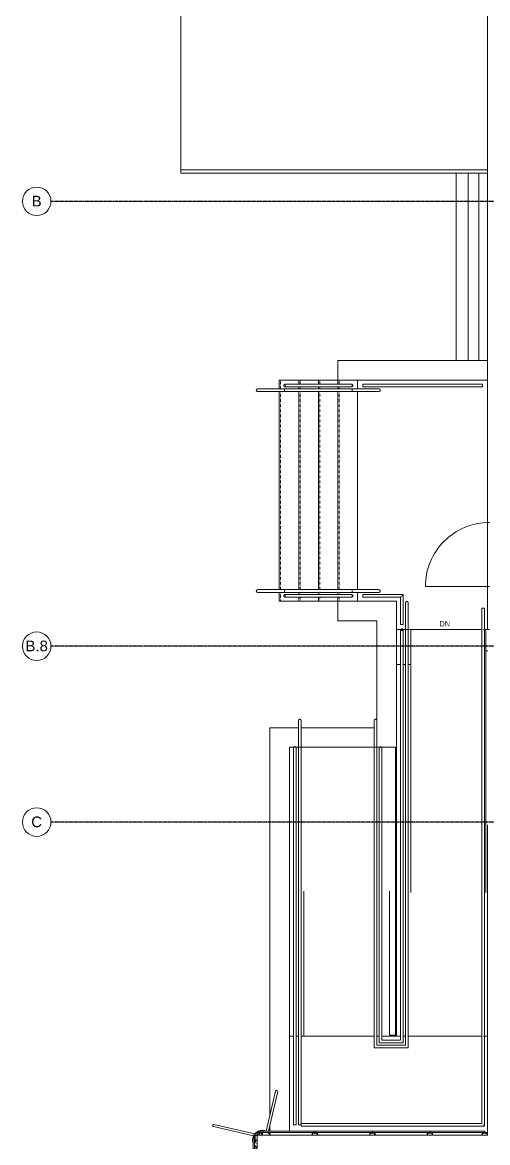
# Model space of a CAD drawing. Header units: inches. Extents: x -4093 to -1777, y 9773 to 12264.
# Drawn here: x -4093 to -3832, y 11008 to 11636 of the extents above; entities that cross this region are included whole.
import ezdxf

# ---------------------------------------------------------------- set-up
doc = ezdxf.new("R2010")
doc.units = ezdxf.units.IN
doc.header["$MEASUREMENT"] = 0
doc.linetypes.add('Grid Line 1_2_', pattern=[0.875, 0.5, -0.125, 0.125, -0.125])
doc.linetypes.add('Overhead 1_16_', pattern=[0.101562, 0.0625, -0.039062])
for name, color, linetype, lineweight in [('0-1', 7, 'Continuous', 5), ('0-2', 7, 'Continuous', 9), ('0-3', 165, 'Continuous', 5), ('A-DOOR-4', 31, 'Continuous', 9), ('A-FLOR-1', 7, 'Continuous', 9), ('A-FLOR-2', 192, 'Continuous', 9), ('A-FLOR-HRAL', 11, 'Continuous', 9), ('A-FLOR-LEVL', 51, 'Continuous', 9), ('A-FLOR-LEVL-TEXT', 2, 'Continuous', 9), ('A-GLAZ-CURT', 52, 'Continuous', 9), ('A-GLAZ-CWMG', 51, 'Continuous', 9), ('A-WALL-1', 7, 'Continuous', 9), ('S-BEAM-1', 7, 'Continuous', 9), ('S-FNDN-1', 7, 'Continuous', 9), ('S-FNDN-2', 32, 'Continuous', 9), ('S-GRID-1', 1, 'Grid Line 1_2_', 30), ('S-GRID-IDEN', 1, 'Continuous', 9), ('S-GRID-IDEN-1', 147, 'Continuous', 9), ('S-STRS', 31, 'Continuous', 9), ('S-STRS-3', 31, 'Overhead 1_16_', 9)]:
    doc.layers.add(name, color=color, linetype=linetype, lineweight=lineweight)
doc.styles.add('Arial', font='arial.ttf', dxfattribs={"height": 3})
doc.styles.add('Arial_1', font='arial.ttf', dxfattribs={"height": 6})

# ---------------------------------------------------------------- blocks, each defined once
blk = doc.blocks.new('316600 - Special Foundations - Diamond Pier - Generic - 316600 - Special Foundations - Diamond Pier - Generic-V121-BACKGROUND - 1ST FLOOR')
at = {"layer": 'S-FNDN-1'}
for p, q in [((7.46, 27.36), (2.26, 4.87)), ((3.55, 4.87), (8.68, 27.08)), ((-27.36, 7.46), (-4.87, 2.26)), ((-4.15, 3.38), (-27.08, 8.68)), ((-1.54, 3.8), (-1.77, 2.8)), ((-1.42, 4.32), (-1.47, 4.12)), ((-0.47, 2.87), (-0.26, 3.8)), ((-4.27, -1.43), (-2.8, -1.77)), ((-3.39, -4.19), (-4.27, -8)), ((-2.86, -0.48), (-3.27, -0.38)), ((-5.02, -11.25), (-8.68, -27.08)), ((-4.27, -13.55), (-2.77, -7.06)), ((-7.46, -27.36), (-5.02, -16.79))]:
    blk.add_line(p, q, dxfattribs=at)
for radius, start, end in [(5.41, 166.9807, 201.33552), (5.41, 65.04223, 166.9807), (5.21, 166.9807, 193.41132), (5.21, 69.31181, 166.9807), (5.21, 30.46508, 52.25496), (5.41, 29.27295, 49.94149), (5.21, 214.7051, 237.5864), (5.41, 217.61723, 238.86534)]:
    blk.add_arc((0, 0), radius, start, end, dxfattribs=at)
for centre, major_axis, start_param, end_param in [((8.07, 27.22), (-0.609, 0.141), 4.712389, 6.283185), ((8.07, 27.22), (-0.609, 0.141), 3.141593, 4.712389), ((-27.22, 8.07), (0.141, 0.609), 1.570796, 3.141593), ((-27.22, 8.07), (0.141, 0.609), 0, 1.570796), ((-0.81, 4.18), (-0.609, 0.141), 5.724761, 6.698069), ((-0.81, 4.18), (-0.609, 0.141), 1.18371, 1.570796), ((-0.81, 4.18), (-0.609, 0.141), 1.570796, 2.547178), ((-4.18, -0.81), (0.141, 0.609), 3.242164, 4.712389), ((-4.18, -0.81), (0.141, 0.609), 4.712389, 5.668597), ((-8.07, -27.22), (-0.609, 0.141), 0, 1.570796), ((-8.07, -27.22), (-0.609, 0.141), 1.570796, 3.141593)]:
    blk.add_ellipse(centre, major_axis=major_axis, ratio=0.764544, start_param=start_param, end_param=end_param, dxfattribs=at)
blk = doc.blocks.new('L-Angle - GALV_ ANGLE - T_B_D_-1693364-BACKGROUND - 1ST FLOOR')
at = {"layer": 'S-BEAM-1'}
for p, q in [((-3883.82, 11217.52), (-3883.32, 11217.52)), ((-3887.32, 11148.43), (-3887.32, 11067.77)), ((-3883.32, 11067.77), (-3887.32, 11067.77)), ((-3887.07, 11067.75), (-3883.82, 11067.75)), ((-3883.57, 11067.73), (-3883.57, 11067.46))]:
    blk.add_line(p, q, dxfattribs=at)
for centre, start_param, end_param in [((-3887.07, 11067.77), 3.141593, 4.712389), ((-3883.82, 11067.73), 0, 1.570796), ((-3883.32, 11067.46), 3.141593, 4.712389)]:
    blk.add_ellipse(centre, major_axis=(0.25, 0), ratio=0.081776, start_param=start_param, end_param=end_param, dxfattribs=at)
blk = doc.blocks.new('Grid - Grid Head - Circle-1738874-BACKGROUND - 1ST FLOOR')
at = {"layer": 'S-GRID-IDEN-1'}
for start, end in [(360, 180), (180, 360)]:
    blk.add_arc((0, 0), 0.25, start, end, dxfattribs=at)
blk = doc.blocks.new('CTR - 1st Phase - Structure_rvt-1-BACKGROUND - 1ST FLOOR')
at = {"layer": 'A-FLOR-1'}
for p, q in [((-4004.25, 11552.9), (-4004.25, 11550.99)), ((-4004.25, 11550.99), (-3832.32, 11550.99))]:
    blk.add_line(p, q, dxfattribs=at)
at = {"layer": 'A-WALL-1'}
for p, q in [((-3883.32, 11275.54), (-3883.32, 11295.11)), ((-3875.32, 11295.11), (-3875.32, 11275.54)), ((-3883.32, 11147.8), (-3883.32, 11275.54)), ((-3881.07, 11275.54), (-3883.32, 11275.54)), ((-3878.32, 11275.54), (-3879.57, 11275.54)), ((-3875.32, 11275.54), (-3876.82, 11275.54)), ((-3875.32, 11275.54), (-3875.32, 11147.8)), ((-3943.32, 11067.11), (-3943.32, 11148.43)), ((-3935.32, 11148.43), (-3935.32, 11067.11))]:
    blk.add_line(p, q, dxfattribs=at)
at = {"layer": 'S-BEAM-1'}
for p, q in [((-3832.32, 11426.49), (-3832.07, 11426.49)), ((-3833.32, 11295.11), (-3833.32, 11283.17)), ((-3832.07, 11283.17), (-3833.32, 11283.17)), ((-3833.32, 11283.17), (-3833.32, 11147.8)), ((-3833.32, 11283.17), (-3832.07, 11283.17))]:
    blk.add_line(p, q, dxfattribs=at)
at = {"layer": 'S-FNDN-1'}
for p, q in [((-3916.12, 11445.99), (-3916.12, 11434.99)), ((-3886.12, 11445.99), (-3916.12, 11445.99)), ((-3832.32, 11445.99), (-3886.12, 11445.99)), ((-3916.12, 11310.99), (-3916.12, 11299.99)), ((-3916.12, 11299.99), (-3894.32, 11299.99)), ((-3894.32, 11299.99), (-3894.32, 11243.61)), ((-3894.32, 11242.06), (-3894.32, 11240.11)), ((-3938.32, 11240.11), (-3954.32, 11240.11)), ((-3954.32, 11240.11), (-3954.32, 11032.11)), ((-3924.32, 11240.11), (-3936.82, 11240.11)), ((-3895.82, 11240.11), (-3924.32, 11240.11)), ((-3954.32, 11032.11), (-3954.32, 11022.37)), ((-3954.32, 11016.82), (-3954.32, 11013.86)), ((-3954.32, 11013.11), (-3954.32, 11012.33))]:
    blk.add_line(p, q, dxfattribs=at)
at = {"layer": 'S-GRID-1'}
for p, q in [((-1777.25, 11535.19), (-4076.95, 11535.19)), ((-1777.25, 11285.79), (-4076.95, 11285.79)), ((-1777.25, 11187.19), (-4076.95, 11187.19))]:
    blk.add_line(p, q, dxfattribs=at)
at = {"layer": '0-2'}
for name, p in [('L-Angle - GALV_ ANGLE - T_B_D_-1693364-BACKGROUND - 1ST FLOOR', (0, 0)), ('316600 - Special Foundations - Diamond Pier - Generic - 316600 - Special Foundations - Diamond Pier - Generic-V121-BACKGROUND - 1ST FLOOR', (-3958.55, 11008.99))]:
    blk.add_blockref(name, p, dxfattribs=at)
at = {"layer": '0-3', "xscale": 31.99999999999999, "yscale": 31.99999999999999, "zscale": 31.99999999999999, "rotation": 89.99999999999987}
for p in [(-4084.95, 11535.19), (-4084.95, 11285.79), (-4084.95, 11187.19)]:
    blk.add_blockref('Grid - Grid Head - Circle-1738874-BACKGROUND - 1ST FLOOR', p, dxfattribs=at)
at = {"layer": 'S-GRID-IDEN', "char_height": 6, "attachment_point": 1, "style": 'Arial_1'}
for s, insert, width in [('B', (-4087.75, 11538.32), 6.767), ('B.8', (-4091.25, 11288.92), 15.251), ('C', (-4088, 11190.32), 7.373)]:
    blk.add_mtext(s, dxfattribs=dict(at, insert=insert, width=width))
blk = doc.blocks.new('STOREFRONT DOOR A - ALUM_ STILE W_ GLASS INSET-2790937-BACKGROUND - 1ST FLOOR')
at = {"layer": 'A-DOOR-4'}
blk.add_line((-18, 2), (-18, 38), dxfattribs=at)
blk.add_arc((-18, 2), 36, 0, 90, dxfattribs=at)
blk = doc.blocks.new('Basic Wall _ 3_ XPS - ___-2578961-BACKGROUND - 1ST FLOOR')
at = {"layer": 'S-FNDN-2'}
for p, q in [((-3849.82, 11445.99), (-3849.82, 11550.99)), ((-3843.24, 11445.99), (-3843.24, 11550.99)), ((-3837.27, 11445.99), (-3837.27, 11550.99))]:
    blk.add_line(p, q, dxfattribs=at)
blk = doc.blocks.new('Railing - Railing-2757826-BACKGROUND - 1ST FLOOR')
at = {"layer": 'A-FLOR-HRAL'}
for p, q in [((-3835.12, 11432.74), (-3902.12, 11432.74)), ((-3902.12, 11431.24), (-3902.12, 11432.74)), ((-3902.12, 11431.24), (-3835.12, 11431.24)), ((-3835.12, 11432.74), (-3835.12, 11431.24))]:
    blk.add_line(p, q, dxfattribs=at)
blk = doc.blocks.new('Railing - Railing-2758094-BACKGROUND - 1ST FLOOR')
at = {"layer": 'A-FLOR-HRAL'}
for p, q in [((-3879.57, 11314.74), (-3902.12, 11314.74)), ((-3902.12, 11313.24), (-3902.12, 11314.74)), ((-3902.12, 11313.24), (-3881.07, 11313.24)), ((-3881.07, 11313.24), (-3881.07, 11297.99)), ((-3879.57, 11297.99), (-3879.57, 11314.74)), ((-3879.57, 11297.99), (-3881.07, 11297.99))]:
    blk.add_line(p, q, dxfattribs=at)
blk.add_open_spline([(-3881.07, 11313.24), (-3881.07, 11313.24), (-3881.06, 11313.25), (-3881.02, 11313.29), (-3880.98, 11313.34), (-3880.93, 11313.38), (-3880.89, 11313.43), (-3880.84, 11313.47), (-3880.78, 11313.53), (-3880.71, 11313.6), (-3880.66, 11313.66), (-3880.61, 11313.7), (-3880.56, 11313.75), (-3880.52, 11313.8), (-3880.47, 11313.84), (-3880.42, 11313.89), (-3880.37, 11313.94), (-3880.32, 11313.99), (-3880.27, 11314.04), (-3880.23, 11314.09), (-3880.18, 11314.14), (-3880.13, 11314.18), (-3880.08, 11314.23), (-3880.04, 11314.28), (-3879.99, 11314.32), (-3879.95, 11314.36), (-3879.91, 11314.41), (-3879.85, 11314.46), (-3879.8, 11314.51), (-3879.76, 11314.55), (-3879.72, 11314.6), (-3879.67, 11314.64), (-3879.63, 11314.68), (-3879.59, 11314.73), (-3879.57, 11314.74), (-3879.57, 11314.74)], degree=3, knots=[0, 0, 0, 0, 0.083333, 0.125, 0.166667, 0.208333, 0.229167, 0.25, 0.291667, 0.333333, 0.354167, 0.375, 0.395833, 0.416667, 0.4375, 0.458333, 0.479167, 0.5, 0.520833, 0.541667, 0.5625, 0.583333, 0.604167, 0.625, 0.645833, 0.666667, 0.6875, 0.708333, 0.75, 0.770833, 0.791667, 0.833333, 0.875, 0.916667, 1, 1, 1, 1], dxfattribs=at)
blk = doc.blocks.new('Railing - 1_-2753954-BACKGROUND - 1ST FLOOR')
at = {"layer": 'A-FLOR-HRAL'}
for p, q in [((2, 11), (2, 0)), ((3.5, 0), (3.5, 11)), ((2.75, 0), (2, 0)), ((3.5, 0), (2.75, 0))]:
    blk.add_line(p, q, dxfattribs=at)
at = {"layer": 'A-FLOR-HRAL', "flags": 128}
for points in [[(2, 15), (2, 15.03), (2, 15.06), (2.01, 15.09), (2.01, 15.12), (2.01, 15.15), (2.02, 15.18), (2.03, 15.21), (2.04, 15.24), (2.05, 15.26), (2.06, 15.29), (2.07, 15.32), (2.08, 15.35), (2.1, 15.37), (2.11, 15.4), (2.13, 15.42), (2.15, 15.45), (2.17, 15.47), (2.19, 15.49), (2.21, 15.52), (2.23, 15.54), (2.25, 15.56), (2.27, 15.58), (2.3, 15.6), (2.32, 15.61), (2.34, 15.63), (2.37, 15.65), (2.4, 15.66), (2.42, 15.68), (2.45, 15.69), (2.48, 15.7), (2.51, 15.71), (2.53, 15.72), (2.56, 15.73), (2.59, 15.73), (2.62, 15.74), (2.65, 15.74), (2.68, 15.75), (2.71, 15.75), (2.74, 15.75)], [(2, 15), (2, 15), (2, 14.99), (2, 14.97), (2, 14.95), (2, 14.92), (2, 14.89), (2, 14.84), (2, 14.8), (2, 14.74), (2, 14.68), (2, 14.62), (2, 14.55), (2, 14.47), (2, 14.39), (2, 14.3), (2, 14.21), (2, 14.11), (2, 14.01), (2, 13.9), (2, 13.79), (2, 13.67), (2, 13.55), (2, 13.42), (2, 13.29), (2, 13.16), (2, 13.02), (2, 12.89), (2, 12.74), (2, 12.6), (2, 12.45), (2, 12.3), (2, 12.15), (2, 11.99), (2, 11.84), (2, 11.68), (2, 11.52), (2, 11.36), (2, 11.2), (2, 11.04), (2, 11)], [(2, 14.5), (2, 14.53), (2, 14.6), (2, 14.67), (2, 14.73), (2, 14.78), (2, 14.83), (2, 14.87), (2, 14.91), (2, 14.94), (2, 14.97), (2, 14.98), (2, 14.99), (2, 15)], [(2, 11), (2, 11.16), (2, 11.32), (2, 11.48), (2, 11.64), (2, 11.79), (2, 11.95), (2, 12.11), (2, 12.26), (2, 12.41), (2, 12.56), (2, 12.7), (2, 12.85), (2, 12.94)], [(2.75, 15.75), (2.78, 15.75), (2.81, 15.75), (2.84, 15.74), (2.87, 15.74), (2.9, 15.74), (2.93, 15.73), (2.96, 15.72), (2.99, 15.71), (3.01, 15.7), (3.04, 15.69), (3.07, 15.68), (3.1, 15.67), (3.12, 15.65), (3.15, 15.64), (3.17, 15.62), (3.2, 15.6), (3.22, 15.58), (3.24, 15.56), (3.27, 15.54), (3.29, 15.52), (3.31, 15.5), (3.33, 15.48), (3.35, 15.45), (3.36, 15.43), (3.38, 15.41), (3.4, 15.38), (3.41, 15.35), (3.43, 15.33), (3.44, 15.3), (3.45, 15.27), (3.46, 15.24), (3.47, 15.22), (3.48, 15.19), (3.48, 15.16), (3.49, 15.13), (3.49, 15.1), (3.5, 15.07), (3.5, 15.04), (3.5, 15.01)], [(3.5, 11), (3.5, 11.16), (3.5, 11.32), (3.5, 11.48), (3.5, 11.64), (3.5, 11.79), (3.5, 11.95), (3.5, 12.11), (3.5, 12.26), (3.5, 12.41), (3.5, 12.56), (3.5, 12.7), (3.5, 12.85), (3.5, 12.99), (3.5, 13.12), (3.5, 13.26), (3.5, 13.39), (3.5, 13.52), (3.5, 13.64), (3.5, 13.76), (3.5, 13.87), (3.5, 13.98), (3.5, 14.08), (3.5, 14.18), (3.5, 14.28), (3.5, 14.37), (3.5, 14.45), (3.5, 14.53), (3.5, 14.6), (3.5, 14.67), (3.5, 14.73), (3.5, 14.78), (3.5, 14.83), (3.5, 14.87), (3.5, 14.91), (3.5, 14.94), (3.5, 14.97), (3.5, 14.98), (3.5, 14.99), (3.5, 15), (3.5, 15)], [(3.5, 15), (3.5, 14.99), (3.5, 14.97), (3.5, 14.95), (3.5, 14.92), (3.5, 14.89), (3.5, 14.84), (3.5, 14.8), (3.5, 14.74), (3.5, 14.68), (3.5, 14.62), (3.5, 14.55), (3.5, 14.52)], [(3.5, 14.07), (3.5, 14.01), (3.5, 13.9), (3.5, 13.79), (3.5, 13.67), (3.5, 13.55), (3.5, 13.42), (3.5, 13.29), (3.5, 13.16), (3.5, 13.02), (3.5, 12.89), (3.5, 12.74), (3.5, 12.6), (3.5, 12.45), (3.5, 12.3), (3.5, 12.15), (3.5, 11.99), (3.5, 11.84), (3.5, 11.68), (3.5, 11.52), (3.5, 11.36), (3.5, 11.2), (3.5, 11.04), (3.5, 11)]]:
    blk.add_lwpolyline(points, dxfattribs=at)
at = {"layer": 'A-FLOR-HRAL'}
for start, end in [(360, 180), (180, 197.33512), (342.66488, 360)]:
    blk.add_arc((0, 0), 0.5, start, end, dxfattribs=at)
blk = doc.blocks.new('Railing - Railing-2760358-BACKGROUND - 1ST FLOOR')
at = {"layer": 'A-FLOR-HRAL'}
for p, q in [((-3941.07, 11229.11), (-3939.57, 11229.11)), ((-3941.07, 11229.11), (-3941.07, 11067.11)), ((-3939.57, 11229.11), (-3939.57, 11067.11)), ((-3938.32, 11229.11), (-3938.32, 11067.11)), ((-3936.82, 11229.11), (-3936.82, 11067.11)), ((-3941.07, 11067.11), (-3941.07, 11017.49)), ((-3939.57, 11067.11), (-3939.57, 11017.49)), ((-3938.32, 11067.11), (-3938.32, 11017.49)), ((-3936.82, 11067.11), (-3936.82, 11017.49)), ((-3939.57, 11017.49), (-3941.07, 11017.49)), ((-3936.82, 11017.49), (-3938.32, 11017.49))]:
    blk.add_line(p, q, dxfattribs=at)
blk.add_blockref('Railing - 1_-2753954-BACKGROUND - 1ST FLOOR', (-3940.32, 11229.11))
blk = doc.blocks.new('Railing - 1_-2749081-BACKGROUND - 1ST FLOOR')
at = {"layer": 'A-FLOR-HRAL'}
for p, q in [((2, 0), (2, -11)), ((2, 0), (2.75, 0)), ((2.75, 0), (3.5, 0)), ((3.5, -11), (3.5, 0))]:
    blk.add_line(p, q, dxfattribs=at)
at = {"layer": 'A-FLOR-HRAL', "flags": 128}
for points in [[(2, -12.94), (2, -12.89), (2, -12.74), (2, -12.6), (2, -12.45), (2, -12.3), (2, -12.15), (2, -11.99), (2, -11.84), (2, -11.68), (2, -11.52), (2, -11.36), (2, -11.2), (2, -11.04), (2, -11)], [(2, -11), (2, -11.16), (2, -11.32), (2, -11.48), (2, -11.64), (2, -11.79), (2, -11.95), (2, -12.11), (2, -12.26), (2, -12.41), (2, -12.56), (2, -12.7), (2, -12.85), (2, -12.99), (2, -13.12), (2, -13.26), (2, -13.39), (2, -13.52), (2, -13.64), (2, -13.76), (2, -13.87), (2, -13.98), (2, -14.08), (2, -14.18), (2, -14.28), (2, -14.37), (2, -14.45), (2, -14.53), (2, -14.6), (2, -14.67), (2, -14.73), (2, -14.78), (2, -14.83), (2, -14.87), (2, -14.91), (2, -14.94), (2, -14.97), (2, -14.98), (2, -14.99), (2, -15), (2, -15)], [(3.5, -11), (3.5, -11.16), (3.5, -11.32), (3.5, -11.48), (3.5, -11.64), (3.5, -11.79), (3.5, -11.95), (3.5, -12.11), (3.5, -12.26), (3.5, -12.41), (3.5, -12.56), (3.5, -12.7), (3.5, -12.85)], [(3.5, -15), (3.5, -15), (3.5, -14.99), (3.5, -14.97), (3.5, -14.95), (3.5, -14.92), (3.5, -14.89), (3.5, -14.84), (3.5, -14.8), (3.5, -14.74), (3.5, -14.68), (3.5, -14.62), (3.5, -14.55), (3.5, -14.47), (3.5, -14.39), (3.5, -14.3), (3.5, -14.21), (3.5, -14.11), (3.5, -14.01), (3.5, -13.9), (3.5, -13.79), (3.5, -13.67), (3.5, -13.55), (3.5, -13.42), (3.5, -13.29), (3.5, -13.16), (3.5, -13.02), (3.5, -12.89), (3.5, -12.74), (3.5, -12.6), (3.5, -12.45), (3.5, -12.3), (3.5, -12.15), (3.5, -11.99), (3.5, -11.84), (3.5, -11.68), (3.5, -11.52), (3.5, -11.36), (3.5, -11.2), (3.5, -11.04), (3.5, -11)], [(2, -15), (2, -14.99), (2, -14.97), (2, -14.95), (2, -14.92), (2, -14.89), (2, -14.84), (2, -14.8), (2, -14.74), (2, -14.68), (2, -14.62), (2, -14.55), (2, -14.5)], [(2.75, -15.75), (2.72, -15.75), (2.69, -15.75), (2.66, -15.74), (2.63, -15.74), (2.6, -15.74), (2.57, -15.73), (2.54, -15.72), (2.51, -15.71), (2.49, -15.7), (2.46, -15.69), (2.43, -15.68), (2.4, -15.67), (2.38, -15.65), (2.35, -15.64), (2.33, -15.62), (2.3, -15.6), (2.28, -15.58), (2.26, -15.56), (2.23, -15.54), (2.21, -15.52), (2.19, -15.5), (2.17, -15.48), (2.15, -15.45), (2.14, -15.43), (2.12, -15.41), (2.1, -15.38), (2.09, -15.35), (2.07, -15.33), (2.06, -15.3), (2.05, -15.27), (2.04, -15.24), (2.03, -15.22), (2.02, -15.19), (2.02, -15.16), (2.01, -15.13), (2.01, -15.1), (2, -15.07), (2, -15.04), (2, -15.01)], [(3.5, -15), (3.5, -15.03), (3.5, -15.06), (3.49, -15.09), (3.49, -15.12), (3.49, -15.15), (3.48, -15.18), (3.47, -15.21), (3.46, -15.24), (3.45, -15.26), (3.44, -15.29), (3.43, -15.32), (3.42, -15.35), (3.4, -15.37), (3.39, -15.4), (3.37, -15.42), (3.35, -15.45), (3.33, -15.47), (3.31, -15.49), (3.29, -15.52), (3.27, -15.54), (3.25, -15.56), (3.23, -15.58), (3.2, -15.6), (3.18, -15.61), (3.16, -15.63), (3.13, -15.65), (3.1, -15.66), (3.08, -15.68), (3.05, -15.69), (3.02, -15.7), (2.99, -15.71), (2.97, -15.72), (2.94, -15.73), (2.91, -15.73), (2.88, -15.74), (2.85, -15.74), (2.82, -15.75), (2.79, -15.75), (2.76, -15.75)], [(3.5, -13.54), (3.5, -13.64), (3.5, -13.76), (3.5, -13.87), (3.5, -13.98), (3.5, -14.08), (3.5, -14.18), (3.5, -14.28), (3.5, -14.37), (3.5, -14.45), (3.5, -14.53), (3.5, -14.6), (3.5, -14.67), (3.5, -14.73), (3.5, -14.78), (3.5, -14.83), (3.5, -14.87), (3.5, -14.91), (3.5, -14.94), (3.5, -14.97), (3.5, -14.98), (3.5, -14.99), (3.5, -15)]]:
    blk.add_lwpolyline(points, dxfattribs=at)
at = {"layer": 'A-FLOR-HRAL'}
for start, end in [(360, 180), (180, 360)]:
    blk.add_arc((0, 0), 0.5, start, end, dxfattribs=at)
blk = doc.blocks.new('Railing - Railing-2760362-BACKGROUND - 1ST FLOOR')
at = {"layer": 'A-FLOR-HRAL'}
for p, q in [((-3881.07, 11295.11), (-3879.57, 11295.11)), ((-3881.07, 11067.11), (-3881.07, 11295.11)), ((-3879.57, 11067.11), (-3879.57, 11295.11)), ((-3878.32, 11067.11), (-3878.32, 11295.11)), ((-3876.82, 11067.11), (-3876.82, 11295.11)), ((-3895.82, 11229.11), (-3895.82, 11067.11)), ((-3894.32, 11229.11), (-3894.32, 11067.11)), ((-3893.07, 11229.11), (-3891.57, 11229.11)), ((-3893.07, 11229.11), (-3893.07, 11067.11)), ((-3891.57, 11229.11), (-3891.57, 11067.11)), ((-3895.82, 11067.11), (-3895.82, 11060.61)), ((-3894.32, 11067.11), (-3894.32, 11062.11)), ((-3893.07, 11067.11), (-3893.07, 11063.36)), ((-3891.57, 11067.11), (-3891.57, 11064.86)), ((-3881.07, 11064.86), (-3881.07, 11067.11)), ((-3879.57, 11063.36), (-3879.57, 11067.11)), ((-3878.32, 11062.11), (-3878.32, 11067.11)), ((-3876.82, 11060.61), (-3876.82, 11067.11)), ((-3895.82, 11060.61), (-3876.82, 11060.61)), ((-3894.32, 11062.11), (-3878.32, 11062.11)), ((-3893.07, 11063.36), (-3879.57, 11063.36)), ((-3891.57, 11064.86), (-3881.07, 11064.86))]:
    blk.add_line(p, q, dxfattribs=at)
at = {"extrusion": (0, 0, -1), "zscale": -1, "rotation": 180}
blk.add_blockref('Railing - 1_-2749081-BACKGROUND - 1ST FLOOR', (3880.32, 11295.11), dxfattribs=at)
at = {"extrusion": (0, 0, -1), "zscale": -1}
blk.add_blockref('Railing - 1_-2753954-BACKGROUND - 1ST FLOOR', (3892.32, 11229.11), dxfattribs=at)
blk = doc.blocks.new('Top Rail Type - Top Rail_Internal_-2760760-BACKGROUND - 1ST FLOOR')
at = {"layer": 'A-FLOR-HRAL'}
for p, q in [((-3835.45, 11307.11), (-3835.45, 11295.15)), ((-3834.79, 11307.11), (-3834.61, 11307.11)), ((-3833.95, 11295.15), (-3833.95, 11307.11)), ((-3835.45, 11295.15), (-3835.45, 11067.15)), ((-3833.95, 11067.15), (-3833.95, 11295.15)), ((-3835.45, 11067.15), (-3835.45, 11018.24)), ((-3833.95, 11016.74), (-3833.95, 11067.15)), ((-3835.45, 11018.24), (-3936.82, 11018.24)), ((-3936.82, 11017.4), (-3936.82, 11017.58)), ((-3936.82, 11016.74), (-3833.95, 11016.74))]:
    blk.add_line(p, q, dxfattribs=at)
for points in [[(-3834.61, 11295.11), (-3834.64, 11295.11), (-3834.7, 11295.11), (-3834.76, 11295.11), (-3834.79, 11295.11)], [(-3834.61, 11067.11), (-3834.64, 11067.11), (-3834.7, 11067.11), (-3834.76, 11067.11), (-3834.79, 11067.11)]]:
    blk.add_open_spline(points, degree=3, dxfattribs=at)
blk.add_open_spline([(-3834.61, 11017.4), (-3834.62, 11017.41), (-3834.65, 11017.44), (-3834.7, 11017.49), (-3834.75, 11017.54), (-3834.78, 11017.57), (-3834.79, 11017.58)], degree=3, knots=[0.46086968, 0.46086968, 0.46086968, 0.46086968, 0.47916667, 0.5, 0.52083333, 0.53913032, 0.53913032, 0.53913032, 0.53913032], dxfattribs=at)
blk = doc.blocks.new('Top Rail Type - Top Rail_Internal_-V128-BACKGROUND - 1ST FLOOR')
at = {"layer": 'A-FLOR-HRAL'}
for p, q in [((-3835.45, 11307.11), (-3833.95, 11307.11)), ((-3835.45, 11295.11), (-3835.45, 11307.11)), ((-3833.95, 11295.11), (-3833.95, 11307.11)), ((-3835.45, 11067.11), (-3835.45, 11295.11)), ((-3833.95, 11067.11), (-3833.95, 11295.11)), ((-3835.45, 11018.24), (-3835.45, 11067.11)), ((-3833.95, 11016.74), (-3833.95, 11067.11)), ((-3936.82, 11018.24), (-3936.82, 11016.74)), ((-3936.82, 11018.24), (-3835.45, 11018.24)), ((-3936.82, 11016.74), (-3833.95, 11016.74))]:
    blk.add_line(p, q, dxfattribs=at)
blk = doc.blocks.new('Horizontal_Siding - Horizontal_Siding-2854790-BACKGROUND - 1ST FLOOR')
at = {"layer": 'A-GLAZ-CURT'}
for p, q in [((-16.33, 2.25), (16.33, 2.25)), ((-16.33, 1.5), (-16.33, 2.25)), ((14.83, 1.5), (-14.83, 1.5)), ((16.33, 2.25), (16.33, 1.5))]:
    blk.add_line(p, q, dxfattribs=at)
blk = doc.blocks.new('Rectangular Mullion - RAILING POST-2680134-BACKGROUND - 1ST FLOOR')
at = {"layer": 'A-GLAZ-CWMG'}
for p, q in [((-3, -1.5), (-3, 0)), ((0, 0), (0, -1.5)), ((0, -1.5), (-3, -1.5)), ((-2.79, -0.21), (-2.72, -1.18)), ((-2.72, -1.18), (-0.28, -1.18)), ((-0.28, -1.18), (-0.21, -0.21))]:
    blk.add_line(p, q, dxfattribs=at)
for centre, start, end in [((-3, -0.21), 359.47196, 90), ((0, -0.21), 90, 180.52804)]:
    blk.add_arc(centre, 0.21, start, end, dxfattribs=at)
blk = doc.blocks.new('Horizontal_Siding - Horizontal_Siding-2854786-BACKGROUND - 1ST FLOOR')
at = {"layer": 'A-GLAZ-CURT'}
for p, q in [((-15.37, 2.25), (15.37, 2.25)), ((-15.37, 1.5), (-15.37, 2.25)), ((13.87, 1.5), (-13.87, 1.5)), ((15.37, 2.25), (15.37, 1.5))]:
    blk.add_line(p, q, dxfattribs=at)
blk = doc.blocks.new('Horizontal_Siding - Horizontal_Siding-2854787-BACKGROUND - 1ST FLOOR')
at = {"layer": 'A-GLAZ-CURT'}
for p, q in [((-16.12, 2.25), (16.12, 2.25)), ((-16.12, 1.5), (-16.12, 2.25)), ((14.62, 1.5), (-14.62, 1.5)), ((16.12, 2.25), (16.12, 1.5))]:
    blk.add_line(p, q, dxfattribs=at)
blk = doc.blocks.new('Rectangular Mullion - RAILING POST-2805729-BACKGROUND - 1ST FLOOR')
at = {"layer": 'A-GLAZ-CWMG'}
for p, q in [((-1.5, -1.5), (-1.5, 0)), ((1.5, 0), (1.5, -1.5)), ((1.5, -1.5), (-1.5, -1.5)), ((-1.29, -0.21), (-1.22, -1.18)), ((-1.22, -1.18), (1.22, -1.18)), ((1.22, -1.18), (1.29, -0.21))]:
    blk.add_line(p, q, dxfattribs=at)
for centre, radius, start, end in [((-1.5, -0.21), 0.211, 359.47196, 90), ((1.5, -0.21), 0.21, 90, 180.52804)]:
    blk.add_arc(centre, radius, start, end, dxfattribs=at)
blk = doc.blocks.new('Rectangular Mullion - RAILING POST-2805734-BACKGROUND - 1ST FLOOR')
at = {"layer": 'A-GLAZ-CWMG'}
for p, q in [((-3, -1.5), (-3, 0)), ((0, 0), (0, -1.5)), ((0, -1.5), (-3, -1.5)), ((-2.79, -0.21), (-2.72, -1.18)), ((-2.72, -1.18), (-0.28, -1.18)), ((-0.28, -1.18), (-0.21, -0.21))]:
    blk.add_line(p, q, dxfattribs=at)
for centre, start, end in [((-3, -0.21), 359.47196, 90), ((0, -0.21), 90, 180.52804)]:
    blk.add_arc(centre, 0.21, start, end, dxfattribs=at)
blk = doc.blocks.new('Rectangular Mullion - RAILING POST-2666422-BACKGROUND - 1ST FLOOR')
at = {"layer": 'A-GLAZ-CWMG'}
for p, q in [((-1.5, -1.5), (-1.5, 0)), ((1.5, 0), (1.5, -1.5)), ((1.5, -1.5), (-1.5, -1.5)), ((-1.29, -0.21), (-1.22, -1.18)), ((-1.22, -1.18), (1.22, -1.18)), ((1.22, -1.18), (1.29, -0.21))]:
    blk.add_line(p, q, dxfattribs=at)
for centre, radius, start, end in [((-1.5, -0.21), 0.211, 359.47196, 90), ((1.5, -0.21), 0.21, 90, 180.52804)]:
    blk.add_arc(centre, radius, start, end, dxfattribs=at)
blk = doc.blocks.new('Rectangular Mullion - RAILING POST-2806288-BACKGROUND - 1ST FLOOR')
at = {"layer": 'A-GLAZ-CWMG'}
for p, q in [((-3, 0), (-3, -1.5)), ((0, -1.5), (0, 0)), ((-3, -1.5), (0, -1.5)), ((-2.72, -1.18), (-2.79, -0.21)), ((-0.28, -1.18), (-2.72, -1.18)), ((-0.21, -0.21), (-0.28, -1.18))]:
    blk.add_line(p, q, dxfattribs=at)
for centre, radius, start, end in [((-3, -0.21), 0.211, 359.47196, 90), ((0, -0.21), 0.21, 90, 180.52804)]:
    blk.add_arc(centre, radius, start, end, dxfattribs=at)
blk = doc.blocks.new('Railing - 1_-2749080-BACKGROUND - 1ST FLOOR')
at = {"layer": 'A-FLOR-HRAL'}
for p, q in [((2, 11), (2, 0)), ((3.5, 0), (3.5, 11))]:
    blk.add_line(p, q, dxfattribs=at)
at = {"layer": 'A-FLOR-HRAL', "flags": 128}
for points in [[(2, 15), (2, 15.03), (2, 15.06), (2.01, 15.09), (2.01, 15.12), (2.01, 15.15), (2.02, 15.18), (2.03, 15.21), (2.04, 15.24), (2.05, 15.26), (2.06, 15.29), (2.07, 15.32), (2.08, 15.35), (2.1, 15.37), (2.11, 15.4), (2.13, 15.42), (2.15, 15.45), (2.17, 15.47), (2.19, 15.49), (2.21, 15.52), (2.23, 15.54), (2.25, 15.56), (2.27, 15.58), (2.3, 15.6), (2.32, 15.61), (2.34, 15.63), (2.37, 15.65), (2.4, 15.66), (2.42, 15.68), (2.45, 15.69), (2.48, 15.7), (2.51, 15.71), (2.53, 15.72), (2.56, 15.73), (2.59, 15.73), (2.62, 15.74), (2.65, 15.74), (2.68, 15.75), (2.71, 15.75), (2.74, 15.75)], [(2, 15), (2, 15), (2, 14.99), (2, 14.97), (2, 14.95), (2, 14.92), (2, 14.89), (2, 14.84), (2, 14.8), (2, 14.74), (2, 14.68), (2, 14.62), (2, 14.55), (2, 14.47), (2, 14.39), (2, 14.3), (2, 14.21), (2, 14.11), (2, 14.01), (2, 13.9), (2, 13.79), (2, 13.67), (2, 13.55), (2, 13.42), (2, 13.29), (2, 13.16), (2, 13.02), (2, 12.89), (2, 12.74), (2, 12.6), (2, 12.45), (2, 12.3), (2, 12.15), (2, 11.99), (2, 11.84), (2, 11.68), (2, 11.52), (2, 11.36), (2, 11.2), (2, 11.04), (2, 11)], [(2, 14.5), (2, 14.53), (2, 14.6), (2, 14.67), (2, 14.73), (2, 14.78), (2, 14.83), (2, 14.87), (2, 14.91), (2, 14.94), (2, 14.97), (2, 14.98), (2, 14.99), (2, 15)], [(2, 11), (2, 11.16), (2, 11.32), (2, 11.48), (2, 11.64), (2, 11.79), (2, 11.95), (2, 12.11), (2, 12.26), (2, 12.41), (2, 12.56), (2, 12.7), (2, 12.85), (2, 12.94)], [(2.75, 15.75), (2.78, 15.75), (2.81, 15.75), (2.84, 15.74), (2.87, 15.74), (2.9, 15.74), (2.93, 15.73), (2.96, 15.72), (2.99, 15.71), (3.01, 15.7), (3.04, 15.69), (3.07, 15.68), (3.1, 15.67), (3.12, 15.65), (3.15, 15.64), (3.17, 15.62), (3.2, 15.6), (3.22, 15.58), (3.24, 15.56), (3.27, 15.54), (3.29, 15.52), (3.31, 15.5), (3.33, 15.48), (3.35, 15.45), (3.36, 15.43), (3.38, 15.41), (3.4, 15.38), (3.41, 15.35), (3.43, 15.33), (3.44, 15.3), (3.45, 15.27), (3.46, 15.24), (3.47, 15.22), (3.48, 15.19), (3.48, 15.16), (3.49, 15.13), (3.49, 15.1), (3.5, 15.07), (3.5, 15.04), (3.5, 15.01)], [(3.5, 11), (3.5, 11.16), (3.5, 11.32), (3.5, 11.48), (3.5, 11.64), (3.5, 11.79), (3.5, 11.95), (3.5, 12.11), (3.5, 12.26), (3.5, 12.41), (3.5, 12.56), (3.5, 12.7), (3.5, 12.85), (3.5, 12.99), (3.5, 13.12), (3.5, 13.26), (3.5, 13.39), (3.5, 13.52), (3.5, 13.64), (3.5, 13.76), (3.5, 13.87), (3.5, 13.98), (3.5, 14.08), (3.5, 14.18), (3.5, 14.28), (3.5, 14.37), (3.5, 14.45), (3.5, 14.53), (3.5, 14.6), (3.5, 14.67), (3.5, 14.73), (3.5, 14.78), (3.5, 14.83), (3.5, 14.87), (3.5, 14.91), (3.5, 14.94), (3.5, 14.97), (3.5, 14.98), (3.5, 14.99), (3.5, 15), (3.5, 15)], [(3.5, 15), (3.5, 14.99), (3.5, 14.97), (3.5, 14.95), (3.5, 14.92), (3.5, 14.89), (3.5, 14.84), (3.5, 14.8), (3.5, 14.74), (3.5, 14.68), (3.5, 14.62), (3.5, 14.55), (3.5, 14.52)], [(3.5, 14.07), (3.5, 14.01), (3.5, 13.9), (3.5, 13.79), (3.5, 13.67), (3.5, 13.55), (3.5, 13.42), (3.5, 13.29), (3.5, 13.16), (3.5, 13.02), (3.5, 12.89), (3.5, 12.74), (3.5, 12.6), (3.5, 12.45), (3.5, 12.3), (3.5, 12.15), (3.5, 11.99), (3.5, 11.84), (3.5, 11.68), (3.5, 11.52), (3.5, 11.36), (3.5, 11.2), (3.5, 11.04), (3.5, 11)]]:
    blk.add_lwpolyline(points, dxfattribs=at)
at = {"layer": 'A-FLOR-HRAL'}
for start, end in [(360, 180), (180, 360)]:
    blk.add_arc((0, 0), 0.5, start, end, dxfattribs=at)
blk = doc.blocks.new('Railing - 1_-V136-BACKGROUND - 1ST FLOOR')
at = {"layer": 'A-FLOR-HRAL'}
for p, q in [((2, 0), (2, -11)), ((3.5, -11), (3.5, 0))]:
    blk.add_line(p, q, dxfattribs=at)
at = {"layer": 'A-FLOR-HRAL', "flags": 128}
for points in [[(2, -12.94), (2, -12.89), (2, -12.74), (2, -12.6), (2, -12.45), (2, -12.3), (2, -12.15), (2, -11.99), (2, -11.84), (2, -11.68), (2, -11.52), (2, -11.36), (2, -11.2), (2, -11.04), (2, -11)], [(2, -11), (2, -11.16), (2, -11.32), (2, -11.48), (2, -11.64), (2, -11.79), (2, -11.95), (2, -12.11), (2, -12.26), (2, -12.41), (2, -12.56), (2, -12.7), (2, -12.85), (2, -12.99), (2, -13.12), (2, -13.26), (2, -13.39), (2, -13.52), (2, -13.64), (2, -13.76), (2, -13.87), (2, -13.98), (2, -14.08), (2, -14.18), (2, -14.28), (2, -14.37), (2, -14.45), (2, -14.53), (2, -14.6), (2, -14.67), (2, -14.73), (2, -14.78), (2, -14.83), (2, -14.87), (2, -14.91), (2, -14.94), (2, -14.97), (2, -14.98), (2, -14.99), (2, -15), (2, -15)], [(3.5, -11), (3.5, -11.16), (3.5, -11.32), (3.5, -11.48), (3.5, -11.64), (3.5, -11.79), (3.5, -11.95), (3.5, -12.11), (3.5, -12.26), (3.5, -12.41), (3.5, -12.56), (3.5, -12.7), (3.5, -12.85)], [(3.5, -15), (3.5, -15), (3.5, -14.99), (3.5, -14.97), (3.5, -14.95), (3.5, -14.92), (3.5, -14.89), (3.5, -14.84), (3.5, -14.8), (3.5, -14.74), (3.5, -14.68), (3.5, -14.62), (3.5, -14.55), (3.5, -14.47), (3.5, -14.39), (3.5, -14.3), (3.5, -14.21), (3.5, -14.11), (3.5, -14.01), (3.5, -13.9), (3.5, -13.79), (3.5, -13.67), (3.5, -13.55), (3.5, -13.42), (3.5, -13.29), (3.5, -13.16), (3.5, -13.02), (3.5, -12.89), (3.5, -12.74), (3.5, -12.6), (3.5, -12.45), (3.5, -12.3), (3.5, -12.15), (3.5, -11.99), (3.5, -11.84), (3.5, -11.68), (3.5, -11.52), (3.5, -11.36), (3.5, -11.2), (3.5, -11.04), (3.5, -11)], [(2, -15), (2, -14.99), (2, -14.97), (2, -14.95), (2, -14.92), (2, -14.89), (2, -14.84), (2, -14.8), (2, -14.74), (2, -14.68), (2, -14.62), (2, -14.55), (2, -14.5)], [(2.75, -15.75), (2.72, -15.75), (2.69, -15.75), (2.66, -15.74), (2.63, -15.74), (2.6, -15.74), (2.57, -15.73), (2.54, -15.72), (2.51, -15.71), (2.49, -15.7), (2.46, -15.69), (2.43, -15.68), (2.4, -15.67), (2.38, -15.65), (2.35, -15.64), (2.33, -15.62), (2.3, -15.6), (2.28, -15.58), (2.26, -15.56), (2.23, -15.54), (2.21, -15.52), (2.19, -15.5), (2.17, -15.48), (2.15, -15.45), (2.14, -15.43), (2.12, -15.41), (2.1, -15.38), (2.09, -15.35), (2.07, -15.33), (2.06, -15.3), (2.05, -15.27), (2.04, -15.24), (2.03, -15.22), (2.02, -15.19), (2.02, -15.16), (2.01, -15.13), (2.01, -15.1), (2, -15.07), (2, -15.04), (2, -15.01)], [(3.4, -15.37), (3.39, -15.4), (3.37, -15.42), (3.35, -15.45), (3.33, -15.47), (3.31, -15.49), (3.29, -15.52), (3.27, -15.54), (3.25, -15.56), (3.23, -15.58), (3.2, -15.6), (3.18, -15.61), (3.16, -15.63), (3.13, -15.65), (3.1, -15.66), (3.08, -15.68), (3.05, -15.69), (3.02, -15.7), (2.99, -15.71), (2.97, -15.72), (2.94, -15.73), (2.91, -15.73), (2.88, -15.74), (2.85, -15.74), (2.82, -15.75), (2.79, -15.75), (2.76, -15.75)], [(3.5, -15), (3.5, -15.03), (3.5, -15.06), (3.49, -15.09), (3.49, -15.12), (3.49, -15.15), (3.48, -15.18), (3.47, -15.21), (3.46, -15.24), (3.45, -15.26), (3.44, -15.29), (3.43, -15.32), (3.42, -15.35), (3.41, -15.36)], [(3.5, -13.54), (3.5, -13.64), (3.5, -13.76), (3.5, -13.87), (3.5, -13.98), (3.5, -14.08), (3.5, -14.18), (3.5, -14.28), (3.5, -14.37), (3.5, -14.45), (3.5, -14.53), (3.5, -14.6), (3.5, -14.67), (3.5, -14.73), (3.5, -14.78), (3.5, -14.83), (3.5, -14.87), (3.5, -14.91), (3.5, -14.94), (3.5, -14.97), (3.5, -14.98), (3.5, -14.99), (3.5, -15)]]:
    blk.add_lwpolyline(points, dxfattribs=at)
at = {"layer": 'A-FLOR-HRAL'}
blk.add_arc((0, 0), 0.5, 180, 360, dxfattribs=at)
blk = doc.blocks.new('Railing - Railing-3398920-BACKGROUND - 1ST FLOOR')
at = {"layer": 'A-FLOR-HRAL'}
for p, q in [((-3946.12, 11317.49), (-3908.12, 11317.49)), ((-3946.12, 11315.99), (-3946.12, 11317.49)), ((-3908.12, 11317.49), (-3908.12, 11315.99)), ((-3946.12, 11315.99), (-3908.12, 11315.99)), ((-3946.12, 11314.74), (-3908.12, 11314.74)), ((-3946.12, 11314.49), (-3946.12, 11314.74)), ((-3946.12, 11313.24), (-3946.12, 11313.49)), ((-3946.12, 11313.24), (-3908.12, 11313.24)), ((-3908.12, 11314.74), (-3908.12, 11313.24))]:
    blk.add_line(p, q, dxfattribs=at)
at = {"rotation": 90}
for name, p in [('Railing - 1_-2749080-BACKGROUND - 1ST FLOOR', (-3946.12, 11313.99)), ('Railing - 1_-V136-BACKGROUND - 1ST FLOOR', (-3908.12, 11313.99))]:
    blk.add_blockref(name, p, dxfattribs=at)
blk = doc.blocks.new('Railing - Railing-3398924-BACKGROUND - 1ST FLOOR')
at = {"layer": 'A-FLOR-HRAL'}
for p, q in [((-3946.12, 11432.74), (-3908.12, 11432.74)), ((-3946.12, 11432.49), (-3946.12, 11432.74)), ((-3946.12, 11431.24), (-3946.12, 11431.49)), ((-3946.12, 11431.24), (-3908.12, 11431.24)), ((-3946.12, 11429.99), (-3908.12, 11429.99)), ((-3946.12, 11428.49), (-3946.12, 11429.99)), ((-3908.12, 11432.74), (-3908.12, 11431.24)), ((-3908.12, 11429.99), (-3908.12, 11428.49)), ((-3946.12, 11428.49), (-3908.12, 11428.49))]:
    blk.add_line(p, q, dxfattribs=at)
at = {"extrusion": (0, 0, -1), "zscale": -1, "rotation": 270}
for name, p in [('Railing - 1_-2749080-BACKGROUND - 1ST FLOOR', (3946.12, 11431.99)), ('Railing - 1_-V136-BACKGROUND - 1ST FLOOR', (3908.12, 11431.99))]:
    blk.add_blockref(name, p, dxfattribs=at)

msp = doc.modelspace()

# ---------------------------------------------------------------- linework, layer by layer
at = {"layer": 'A-FLOR-2'}
for p, q in [((-4004.25, 11830.99), (-4004.25, 11552.9)), ((-4004.25, 11552.9), (-3832.32, 11552.9)), ((-3832.32, 11434.99), (-3905.12, 11434.99)), ((-3905.12, 11434.99), (-3905.12, 11429.99)), ((-3832.32, 11295.11), (-3832.32, 11434.99)), ((-3905.12, 11428.49), (-3905.12, 11317.49)), ((-3905.12, 11315.99), (-3905.12, 11310.99)), ((-3905.12, 11310.99), (-3883.32, 11310.99)), ((-3883.32, 11310.99), (-3883.32, 11295.11)), ((-3883.32, 11295.11), (-3881.07, 11295.11)), ((-3879.57, 11295.11), (-3878.32, 11295.11)), ((-3876.82, 11295.11), (-3835.45, 11295.11)), ((-3833.95, 11295.11), (-3832.32, 11295.11)), ((-3832.14, 11011.61), (-3961.32, 11011.61)), ((-3961.32, 11011.61), (-3961.32, 10874.99))]:
    msp.add_line(p, q, dxfattribs=at)
at = {"layer": 'A-FLOR-LEVL'}
for p, q in [((-3881.07, 11295.11), (-3883.32, 11295.11)), ((-3883.32, 11067.11), (-3883.32, 11295.11)), ((-3878.32, 11295.11), (-3879.57, 11295.11)), ((-3835.45, 11295.11), (-3876.82, 11295.11)), ((-3831.14, 11295.11), (-3833.95, 11295.11)), ((-3943.32, 11229.11), (-3941.07, 11229.11)), ((-3943.32, 11229.11), (-3943.32, 11067.11)), ((-3939.57, 11229.11), (-3938.32, 11229.11)), ((-3936.82, 11229.11), (-3895.82, 11229.11)), ((-3894.32, 11229.11), (-3893.07, 11229.11)), ((-3891.57, 11229.11), (-3883.82, 11229.11)), ((-3883.82, 11229.11), (-3883.82, 11067.11)), ((-3943.32, 11067.11), (-3941.07, 11067.11)), ((-3943.32, 11067.11), (-3943.32, 11013.86)), ((-3939.57, 11067.11), (-3938.32, 11067.11)), ((-3936.82, 11067.11), (-3895.82, 11067.11)), ((-3894.32, 11067.11), (-3893.07, 11067.11)), ((-3891.57, 11067.11), (-3883.82, 11067.11)), ((-3883.82, 11067.11), (-3883.32, 11067.11)), ((-3881.07, 11067.11), (-3883.32, 11067.11)), ((-3878.32, 11067.11), (-3879.57, 11067.11)), ((-3835.45, 11067.11), (-3876.82, 11067.11)), ((-3832.32, 11067.11), (-3833.95, 11067.11)), ((-3832.39, 11013.11), (-3832.32, 11013.11))]:
    msp.add_line(p, q, dxfattribs=at)
at = {"layer": 'S-FNDN-2'}
for p, q in [((-3832.32, 11434.99), (-3832.32, 11824.04)), ((-3832.07, 11430.99), (-3832.32, 11430.99)), ((-3832.32, 11011.61), (-3832.32, 11185.67))]:
    msp.add_line(p, q, dxfattribs=at)
at = {"layer": 'S-STRS'}
for p, q in [((-3949.12, 11434.99), (-3949.12, 11429.99)), ((-3949.12, 11434.99), (-3938.12, 11434.99)), ((-3938.12, 11434.99), (-3927.12, 11434.99)), ((-3938.12, 11434.99), (-3938.12, 11432.74)), ((-3938.12, 11431.24), (-3938.12, 11429.99)), ((-3927.12, 11434.99), (-3916.12, 11434.99)), ((-3927.12, 11434.99), (-3927.12, 11432.74)), ((-3927.12, 11431.24), (-3927.12, 11429.99)), ((-3916.12, 11434.99), (-3905.12, 11434.99)), ((-3916.12, 11434.99), (-3916.12, 11432.74)), ((-3916.12, 11431.24), (-3916.12, 11429.99)), ((-3905.12, 11434.99), (-3905.12, 11429.99)), ((-3949.12, 11428.49), (-3949.12, 11317.49)), ((-3938.12, 11428.49), (-3938.12, 11317.49)), ((-3927.12, 11428.49), (-3927.12, 11317.49)), ((-3916.12, 11428.49), (-3916.12, 11317.49)), ((-3905.12, 11428.49), (-3905.12, 11317.49)), ((-3949.12, 11315.99), (-3949.12, 11310.99)), ((-3949.12, 11310.99), (-3938.12, 11310.99)), ((-3938.12, 11315.99), (-3938.12, 11314.74)), ((-3938.12, 11313.24), (-3938.12, 11310.99)), ((-3938.12, 11310.99), (-3927.12, 11310.99)), ((-3927.12, 11315.99), (-3927.12, 11314.74)), ((-3927.12, 11313.24), (-3927.12, 11310.99)), ((-3927.12, 11310.99), (-3916.12, 11310.99)), ((-3916.12, 11315.99), (-3916.12, 11314.74)), ((-3916.12, 11313.24), (-3916.12, 11310.99)), ((-3916.12, 11310.99), (-3905.12, 11310.99)), ((-3905.12, 11315.99), (-3905.12, 11310.99))]:
    msp.add_line(p, q, dxfattribs=at)
at = {"layer": 'S-STRS-3'}
for p, q in [((-3948.37, 11434.99), (-3948.37, 11429.99)), ((-3937.37, 11434.99), (-3937.37, 11432.74)), ((-3937.37, 11431.24), (-3937.37, 11429.99)), ((-3926.37, 11434.99), (-3926.37, 11432.74)), ((-3926.37, 11431.24), (-3926.37, 11429.99)), ((-3915.37, 11434.99), (-3915.37, 11432.74)), ((-3915.37, 11431.24), (-3915.37, 11429.99)), ((-3948.37, 11428.49), (-3948.37, 11317.49)), ((-3937.37, 11428.49), (-3937.37, 11317.49)), ((-3926.37, 11428.49), (-3926.37, 11317.49)), ((-3915.37, 11428.49), (-3915.37, 11317.49)), ((-3948.37, 11315.99), (-3948.37, 11310.99)), ((-3937.37, 11315.99), (-3937.37, 11314.74)), ((-3937.37, 11313.24), (-3937.37, 11310.99)), ((-3926.37, 11315.99), (-3926.37, 11314.74)), ((-3926.37, 11313.24), (-3926.37, 11310.99)), ((-3915.37, 11315.99), (-3915.37, 11314.74)), ((-3915.37, 11313.24), (-3915.37, 11310.99))]:
    msp.add_line(p, q, dxfattribs=at)

# ---------------------------------------------------------------- block references
at = {"layer": '0-1'}
msp.add_blockref('CTR - 1st Phase - Structure_rvt-1-BACKGROUND - 1ST FLOOR', (0, 0), dxfattribs=at)
at = {"layer": 'A-DOOR-4', "rotation": 89.99999999999899}
msp.add_blockref('STOREFRONT DOOR A - ALUM_ STILE W_ GLASS INSET-2790937-BACKGROUND - 1ST FLOOR', (-3829.14, 11337.19), dxfattribs=at)
at = {"layer": 'A-FLOR-HRAL'}
for name in ['Railing - Railing-3398924-BACKGROUND - 1ST FLOOR', 'Railing - Railing-2757826-BACKGROUND - 1ST FLOOR', 'Railing - Railing-3398920-BACKGROUND - 1ST FLOOR', 'Railing - Railing-2758094-BACKGROUND - 1ST FLOOR', 'Railing - Railing-2760362-BACKGROUND - 1ST FLOOR', 'Top Rail Type - Top Rail_Internal_-2760760-BACKGROUND - 1ST FLOOR', 'Top Rail Type - Top Rail_Internal_-V128-BACKGROUND - 1ST FLOOR', 'Railing - Railing-2760358-BACKGROUND - 1ST FLOOR']:
    msp.add_blockref(name, (0, 0), dxfattribs=at)
at = {"layer": 'A-GLAZ-CURT', "rotation": 89.99999999999997}
msp.add_blockref('Horizontal_Siding - Horizontal_Siding-2854790-BACKGROUND - 1ST FLOOR', (-3961.32, 10993.79), dxfattribs=at)
at = {"layer": 'A-GLAZ-CURT'}
for name, p in [('Horizontal_Siding - Horizontal_Siding-2854786-BACKGROUND - 1ST FLOOR', (-3944.46, 11011.61)), ('Horizontal_Siding - Horizontal_Siding-2854787-BACKGROUND - 1ST FLOOR', (-3912.97, 11011.61)), ('Horizontal_Siding - Horizontal_Siding-2854787-BACKGROUND - 1ST FLOOR', (-3880.74, 11011.61)), ('Horizontal_Siding - Horizontal_Siding-2854786-BACKGROUND - 1ST FLOOR', (-3849.25, 11011.61))]:
    msp.add_blockref(name, p, dxfattribs=at)
at = {"layer": 'A-GLAZ-CWMG', "extrusion": (0, 0, -1)}
for name, p, rotation in [('Rectangular Mullion - RAILING POST-2680134-BACKGROUND - 1ST FLOOR', (3961.32, 11011.61), 90.00000000000001), ('Rectangular Mullion - RAILING POST-2805729-BACKGROUND - 1ST FLOOR', (3929.09, 11011.61), 180), ('Rectangular Mullion - RAILING POST-2805729-BACKGROUND - 1ST FLOOR', (3896.85, 11011.61), 180), ('Rectangular Mullion - RAILING POST-2666422-BACKGROUND - 1ST FLOOR', (3864.62, 11011.61), 180), ('Rectangular Mullion - RAILING POST-2805734-BACKGROUND - 1ST FLOOR', (3832.39, 11011.61), 180)]:
    msp.add_blockref(name, p, dxfattribs=dict(at, rotation=rotation))
at = {"layer": 'A-GLAZ-CWMG', "rotation": 180}
msp.add_blockref('Rectangular Mullion - RAILING POST-2806288-BACKGROUND - 1ST FLOOR', (-3961.32, 11011.61), dxfattribs=at)
at = {"layer": 'S-FNDN-2'}
msp.add_blockref('Basic Wall _ 3_ XPS - ___-2578961-BACKGROUND - 1ST FLOOR', (0, 0), dxfattribs=at)

# ---------------------------------------------------------------- next in the draw order: texts
at = {"layer": 'A-FLOR-LEVL-TEXT', "insert": (-3859.34, 11299.9), "char_height": 3, "width": 7.2329, "attachment_point": 1, "line_spacing_factor": 0.941778, "style": 'Arial', "bg_fill": 3, "box_fill_scale": 1.25, "bg_fill_color": 256, "bg_fill_true_color": 13158600, "bg_fill_transparency": 0}
msp.add_mtext('DN', dxfattribs=at)

doc.saveas('drawing.dxf')
